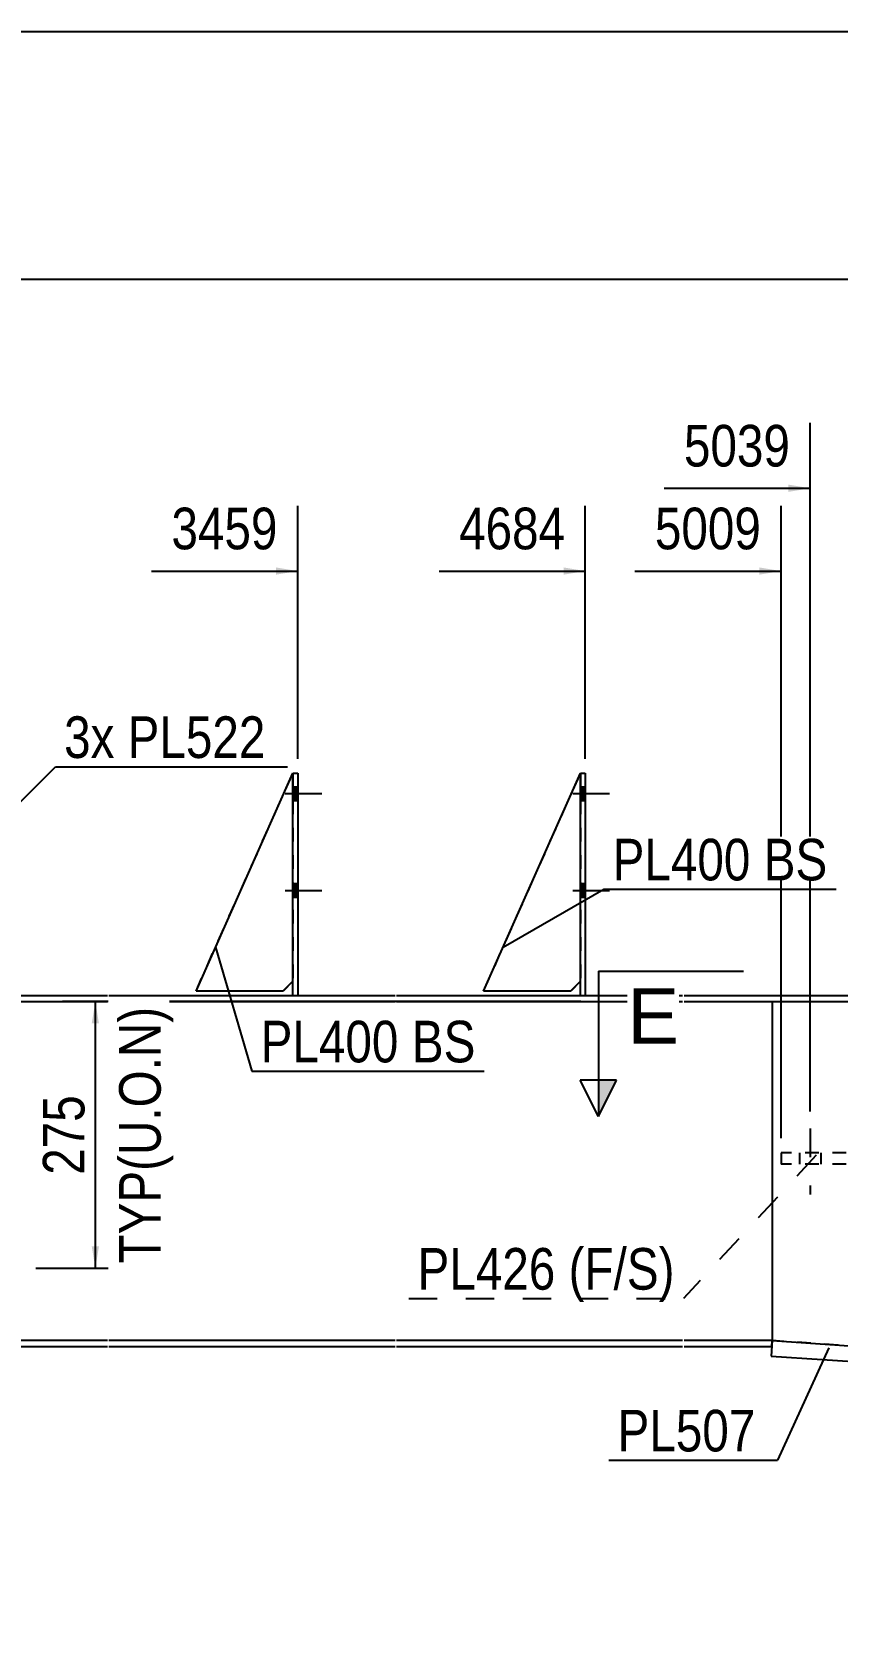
# Model space of a CAD drawing. Header units: millimetres. Extents: x -47 to 355, y -199 to 78.
# Drawn here: x 66.9 to 122.4, y -31.7 to 78.4 of the extents above; entities that cross this region are included whole.
import ezdxf

# ---------------------------------------------------------------- set-up
doc = ezdxf.new("R2010")
doc.units = ezdxf.units.MM
doc.linetypes.add('DXK_LINE_DOT1', pattern=[1.8814, 0.9407, -0.9407])
doc.linetypes.add('DXK_LINE_DOT2', pattern=[3.9198, 1.9599, -1.9599])
doc.styles.add('Arial', font='ARIAL.TTF', dxfattribs={"height": 0.2})
doc.styles.add('Arial Narrow', font='ARIALN.TTF', dxfattribs={"height": 0.2})

# ---------------------------------------------------------------- blocks, each defined once
blk = doc.blocks.new('Unknown-627304503-1201')
at = {"color": 5, "linetype": 'Continuous'}
blk.add_line((355.18, 78.44), (-44.82, 78.44), dxfattribs=at)
blk = doc.blocks.new('Bolt-627304503-1601 - 1579')
at = {"color": 3, "linetype": 'DXK_LINE_DOT2'}
for p, q in [((120.52, 2.93), (120.52, -1.6)), ((124.52, 2.93), (124.52, -1.6)), ((128.52, 2.93), (128.52, -1.6)), ((119.78, 1.27), (119.78, 0.47)), ((121.25, 1.27), (121.25, 0.47)), ((123.78, 1.27), (123.78, 0.47)), ((125.25, 1.27), (125.25, 0.47)), ((127.78, 1.27), (127.78, 0.47)), ((129.25, 1.27), (129.25, 0.47))]:
    blk.add_line(p, q, dxfattribs=at)
blk = doc.blocks.new('Bolt-627304503-1583 - 1579')
at = {"linetype": 'Continuous'}
for points in [[(85.24, 25.53), (85.24, 26.47), (84.91, 26.47), (84.91, 25.53)], [(85.24, 25.53), (85.24, 26.47), (84.91, 26.47), (84.91, 25.53)], [(85.24, 25.53), (85.24, 26.47), (84.91, 26.47), (84.91, 25.53)], [(85.24, 18.87), (85.24, 19.8), (84.91, 19.8), (84.91, 18.87)], [(85.24, 18.87), (85.24, 19.8), (84.91, 19.8), (84.91, 18.87)], [(85.24, 18.87), (85.24, 19.8), (84.91, 19.8), (84.91, 18.87)]]:
    blk.add_hatch(color=3, dxfattribs=at).paths.add_polyline_path(points)
at = {"color": 3, "linetype": 'Continuous'}
for p, q in [((84.91, 26.47), (85.24, 26.47)), ((84.91, 26.47), (85.24, 26.47)), ((84.91, 26.47), (85.24, 26.47)), ((84.37, 26), (86.91, 26)), ((84.37, 26), (86.91, 26)), ((84.37, 26), (86.91, 26)), ((84.91, 25.53), (85.24, 25.53)), ((84.91, 25.53), (85.24, 25.53)), ((84.91, 25.53), (85.24, 25.53)), ((84.37, 19.33), (86.91, 19.33)), ((84.37, 19.33), (86.91, 19.33)), ((84.37, 19.33), (86.91, 19.33)), ((84.91, 19.8), (85.24, 19.8)), ((84.91, 19.8), (85.24, 19.8)), ((84.91, 19.8), (85.24, 19.8)), ((84.91, 18.87), (85.24, 18.87)), ((84.91, 18.87), (85.24, 18.87)), ((84.91, 18.87), (85.24, 18.87))]:
    blk.add_line(p, q, dxfattribs=at)
blk = doc.blocks.new('Part-627304503-1648 - 1579')
at = {"color": 2, "linetype": 'Continuous'}
for p, q in [((78.24, 12.4), (84.91, 27.4)), ((84.24, 12.4), (78.24, 12.4)), ((84.91, 13.07), (84.24, 12.4))]:
    blk.add_line(p, q, dxfattribs=at)
at = {"color": 7, "linetype": 'DXK_LINE_DOT1'}
blk.add_line((84.91, 27.4), (84.91, 13.07), dxfattribs=at)
blk = doc.blocks.new('Bolt-627304503-1584 - 1579')
at = {"linetype": 'Continuous'}
for points in [[(105.04, 25.53), (105.04, 26.47), (104.71, 26.47), (104.71, 25.53)], [(105.04, 25.53), (105.04, 26.47), (104.71, 26.47), (104.71, 25.53)], [(105.04, 25.53), (105.04, 26.47), (104.71, 26.47), (104.71, 25.53)], [(105.04, 18.87), (105.04, 19.8), (104.71, 19.8), (104.71, 18.87)], [(105.04, 18.87), (105.04, 19.8), (104.71, 19.8), (104.71, 18.87)], [(105.04, 18.87), (105.04, 19.8), (104.71, 19.8), (104.71, 18.87)]]:
    blk.add_hatch(color=3, dxfattribs=at).paths.add_polyline_path(points)
at = {"color": 3, "linetype": 'Continuous'}
for p, q in [((104.71, 26.47), (105.04, 26.47)), ((104.71, 26.47), (105.04, 26.47)), ((104.71, 26.47), (105.04, 26.47)), ((104.17, 26), (106.71, 26)), ((104.17, 26), (106.71, 26)), ((104.17, 26), (106.71, 26)), ((104.71, 25.53), (105.04, 25.53)), ((104.71, 25.53), (105.04, 25.53)), ((104.71, 25.53), (105.04, 25.53)), ((104.17, 19.33), (106.71, 19.33)), ((104.17, 19.33), (106.71, 19.33)), ((104.17, 19.33), (106.71, 19.33)), ((104.71, 19.8), (105.04, 19.8)), ((104.71, 19.8), (105.04, 19.8)), ((104.71, 19.8), (105.04, 19.8)), ((104.71, 18.87), (105.04, 18.87)), ((104.71, 18.87), (105.04, 18.87)), ((104.71, 18.87), (105.04, 18.87))]:
    blk.add_line(p, q, dxfattribs=at)
blk = doc.blocks.new('Part-627304503-1781 - 1579')
at = {"color": 2, "linetype": 'Continuous'}
for p, q in [((104.71, 12.07), (104.71, 27.4)), ((104.71, 27.4), (105.04, 27.4)), ((105.04, 27.4), (105.04, 12.07)), ((105.04, 12.07), (104.71, 12.07))]:
    blk.add_line(p, q, dxfattribs=at)
blk = doc.blocks.new('Part-627304503-1653 - 1579')
at = {"color": 2, "linetype": 'Continuous'}
for p, q in [((98.04, 12.4), (104.71, 27.4)), ((104.04, 12.4), (98.04, 12.4)), ((104.71, 13.07), (104.04, 12.4))]:
    blk.add_line(p, q, dxfattribs=at)
at = {"color": 7, "linetype": 'DXK_LINE_DOT1'}
blk.add_line((104.71, 27.4), (104.71, 13.07), dxfattribs=at)
blk = doc.blocks.new('Part-627304503-1786 - 1579')
at = {"color": 2, "linetype": 'Continuous'}
for p, q in [((84.91, 12.07), (84.91, 27.4)), ((84.91, 27.4), (85.24, 27.4)), ((85.24, 27.4), (85.24, 12.07)), ((85.24, 12.07), (84.91, 12.07))]:
    blk.add_line(p, q, dxfattribs=at)
blk = doc.blocks.new('Part-627304503-1621 - 1579')
at = {"color": 7, "linetype": 'DXK_LINE_DOT1'}
for p, q in [((4.38, -11.67), (0, 11.67)), ((0, 11.67), (32.44, 11.67)), ((32.54, 11.67), (52.17, 11.67)), ((52.27, 11.67), (72.14, 11.67)), ((72.24, 11.67), (91.94, 11.67)), ((92.04, 11.67), (111.74, 11.67)), ((111.84, 11.67), (117.9, 11.67)), ((117.9, 11.67), (117.9, -11.67)), ((32.44, -11.67), (4.46, -11.67)), ((52.17, -11.67), (32.54, -11.67)), ((72.14, -11.67), (52.27, -11.67)), ((91.94, -11.67), (72.24, -11.67)), ((111.74, -11.67), (92.04, -11.67)), ((117.9, -11.67), (111.84, -11.67))]:
    blk.add_line(p, q, dxfattribs=at)
at = {"color": 2, "linetype": 'Continuous'}
blk.add_line((4.46, -11.67), (4.38, -11.67), dxfattribs=at)
blk = doc.blocks.new('Part-627304503-1936 - 1579')
at = {"color": 7, "linetype": 'DXK_LINE_DOT1'}
for p, q in [((130.52, 1.27), (118.52, 1.27)), ((118.52, 1.27), (118.52, 0.47)), ((130.52, 1.27), (130.52, 0.47)), ((130.52, 0.47), (118.52, 0.47))]:
    blk.add_line(p, q, dxfattribs=at)
blk = doc.blocks.new('Part-627304503-1946 - 1579')
at = {"color": 7, "linetype": 'DXK_LINE_DOT1'}
for p, q in [((78.24, 12.4), (84.91, 27.4)), ((84.24, 12.4), (78.24, 12.4)), ((84.91, 13.07), (84.24, 12.4))]:
    blk.add_line(p, q, dxfattribs=at)
blk = doc.blocks.new('Part-627304503-1951 - 1579')
at = {"color": 7, "linetype": 'DXK_LINE_DOT1'}
for p, q in [((98.04, 12.4), (104.71, 27.4)), ((104.04, 12.4), (98.04, 12.4)), ((104.71, 13.07), (104.04, 12.4))]:
    blk.add_line(p, q, dxfattribs=at)
blk = doc.blocks.new('Part-627304503-2097 - 1579')
at = {"color": 2, "linetype": 'Continuous'}
for p, q in [((4.46, -12.07), (4.46, -11.67)), ((4.46, -11.67), (25.57, -11.67)), ((4.46, -12.07), (32.44, -12.07)), ((32.44, -11.67), (25.91, -11.67)), ((52.17, -11.67), (32.54, -11.67)), ((32.54, -12.07), (52.17, -12.07)), ((65.27, -11.67), (52.27, -11.67)), ((52.27, -12.07), (72.14, -12.07)), ((72.14, -11.67), (65.61, -11.67)), ((91.94, -11.67), (72.24, -11.67)), ((72.24, -12.07), (91.94, -12.07)), ((111.74, -11.67), (92.04, -11.67)), ((92.04, -12.07), (111.74, -12.07)), ((117.9, -11.67), (111.84, -11.67)), ((111.84, -12.07), (117.88, -12.07)), ((117.88, -12.07), (117.9, -11.67))]:
    blk.add_line(p, q, dxfattribs=at)
blk = doc.blocks.new('Part-627304503-2092 - 1579')
at = {"color": 2, "linetype": 'Continuous'}
for p, q in [((52.27, 11.67), (72.14, 11.67)), ((72.14, 12.07), (65.27, 12.07)), ((84.91, 12.07), (72.24, 12.07)), ((72.24, 11.67), (91.94, 11.67)), ((91.94, 12.07), (85.24, 12.07)), ((104.71, 12.07), (92.04, 12.07)), ((92.04, 11.67), (111.74, 11.67)), ((111.74, 12.07), (105.04, 12.07)), ((137.9, 12.07), (111.84, 12.07)), ((111.84, 11.67), (137.9, 11.67))]:
    blk.add_line(p, q, dxfattribs=at)
at = {"color": 7, "linetype": 'DXK_LINE_DOT1'}
for p, q in [((85.24, 12.07), (84.91, 12.07)), ((105.04, 12.07), (104.71, 12.07))]:
    blk.add_line(p, q, dxfattribs=at)
blk = doc.blocks.new('Part-627304503-2141 - 1579')
at = {"color": 2, "linetype": 'Continuous'}
for p, q in [((117.9, 11.67), (117.9, -11.67)), ((117.9, -11.67), (117.91, -11.67)), ((143.9, -13.42), (137.47, -12.99)), ((163.7, -16.21), (144, -14.88)), ((176.8, -21.26), (163.8, -20.39)), ((183.66, -21.73), (176.96, -21.28)), ((196.76, -26.77), (183.76, -25.9)), ((203.63, -27.24), (196.93, -26.79)), ((210.48, -31.66), (203.73, -31.21))]:
    blk.add_line(p, q, dxfattribs=at)
at = {"color": 7, "linetype": 'DXK_LINE_DOT1'}
for p, q in [((117.9, 11.67), (143.9, 11.67)), ((144, 11.67), (163.7, 11.67)), ((163.8, 11.67), (183.66, 11.67)), ((183.76, 11.67), (203.63, 11.67)), ((203.73, 11.67), (210.52, 11.67)), ((210.52, 11.67), (210.52, -31.67)), ((137.47, -12.99), (117.9, -11.67)), ((176.96, -21.28), (176.8, -21.26)), ((196.93, -26.79), (196.76, -26.77)), ((210.52, -31.67), (210.48, -31.66)), ((210.48, -31.66), (210.52, -31.67)), ((210.52, -31.67), (210.52, -31.67))]:
    blk.add_line(p, q, dxfattribs=at)
blk = doc.blocks.new('Part-627304503-2185 - 1579')
at = {"color": 2, "linetype": 'Continuous'}
for p, q in [((117.91, -11.67), (117.84, -12.73)), ((117.91, -11.67), (137.47, -12.99)), ((117.84, -12.73), (137.4, -14.05)), ((137.47, -12.99), (137.4, -14.05))]:
    blk.add_line(p, q, dxfattribs=at)
blk = doc.blocks.new('StraightDimension-627304503-7429 - 1579')
at = {"linetype": 'Continuous'}
for points in [[(71.06, 10.17), (71.31, 11.67), (71.56, 10.17)], [(71.56, -5.18), (71.31, -6.68), (71.06, -5.18)]]:
    blk.add_hatch(color=7, dxfattribs=at).paths.add_polyline_path(points)
at = {"color": 7, "linetype": 'Continuous'}
for p, q in [((104.74, 11.67), (69.06, 11.67)), ((71.31, -6.68), (71.31, 11.67)), ((67.22, -6.68), (73.71, -6.68))]:
    blk.add_line(p, q, dxfattribs=at)
at = {"color": 0, "linetype": 'Continuous'}
blk.add_wipeout([(76.41, 11.95), (72.21, 11.95), (72.21, -6.96), (76.41, -6.96)], dxfattribs=at)
at = {"color": 0}
blk.add_wipeout([(71.16, 5.83), (66.96, 5.83), (66.96, -0.85), (71.16, -0.85)], dxfattribs=at)
at = {"color": 3, "linetype": 'Continuous', "style": 'Arial Narrow'}
blk.add_text('TYP(U.O.N)', height=2.863, rotation=90.0002, dxfattribs=at).set_placement((75.81, -6.36))
at = {"color": 3, "style": 'Arial Narrow'}
blk.add_text('275', height=2.863, rotation=90.0002, dxfattribs=at).set_placement((70.56, -0.25))
blk = doc.blocks.new('StraightDimension-627304503-11568 - 1579')
at = {"color": 7, "linetype": 'Continuous'}
blk.add_line((-2.32, 61.42), (284.96, 61.42), dxfattribs=at)
blk = doc.blocks.new('StraightDimension-627304503-11248 - 1579')
at = {"linetype": 'Continuous'}
blk.add_hatch(color=7, dxfattribs=at).paths.add_polyline_path([(119.02, 47.27), (120.52, 47.02), (119.02, 46.77)])
at = {"color": 7, "linetype": 'Continuous'}
for p, q in [((120.52, 4.1), (120.52, 51.52)), ((110.46, 47.02), (120.52, 47.02))]:
    blk.add_line(p, q, dxfattribs=at)
at = {"color": 0}
blk.add_wipeout([(119.74, 47.92), (119.74, 52.12), (111.23, 52.12), (111.23, 47.92)], dxfattribs=at)
at = {"color": 3, "style": 'Arial Narrow'}
blk.add_text('5039', height=2.863, dxfattribs=at).set_placement((111.83, 48.52))
blk = doc.blocks.new('StraightDimension-627304503-11249 - 1579')
at = {"linetype": 'Continuous'}
blk.add_hatch(color=7, dxfattribs=at).paths.add_polyline_path([(117.02, 41.57), (118.52, 41.32), (117.02, 41.07)])
at = {"color": 7, "linetype": 'Continuous'}
for p, q in [((118.52, 2.27), (118.52, 45.82)), ((108.46, 41.32), (118.52, 41.32))]:
    blk.add_line(p, q, dxfattribs=at)
at = {"color": 0}
blk.add_wipeout([(117.74, 42.22), (117.74, 46.42), (109.23, 46.42), (109.23, 42.22)], dxfattribs=at)
at = {"color": 3, "style": 'Arial Narrow'}
blk.add_text('5009', height=2.863, dxfattribs=at).set_placement((109.83, 42.82))
blk = doc.blocks.new('StraightDimension-627304503-11250 - 1579')
at = {"linetype": 'Continuous'}
blk.add_hatch(color=7, dxfattribs=at).paths.add_polyline_path([(103.54, 41.57), (105.04, 41.32), (103.54, 41.07)])
at = {"color": 7, "linetype": 'Continuous'}
for p, q in [((105.04, 28.4), (105.04, 45.82)), ((94.98, 41.32), (105.04, 41.32))]:
    blk.add_line(p, q, dxfattribs=at)
at = {"color": 0}
blk.add_wipeout([(104.26, 42.22), (104.26, 46.42), (95.75, 46.42), (95.75, 42.22)], dxfattribs=at)
at = {"color": 3, "style": 'Arial Narrow'}
blk.add_text('4684', height=2.863, dxfattribs=at).set_placement((96.35, 42.82))
blk = doc.blocks.new('StraightDimension-627304503-11251 - 1579')
at = {"linetype": 'Continuous'}
blk.add_hatch(color=7, dxfattribs=at).paths.add_polyline_path([(83.74, 41.57), (85.24, 41.32), (83.74, 41.07)])
at = {"color": 7, "linetype": 'Continuous'}
for p, q in [((85.24, 28.4), (85.24, 45.82)), ((75.18, 41.32), (85.24, 41.32))]:
    blk.add_line(p, q, dxfattribs=at)
at = {"color": 0}
blk.add_wipeout([(84.46, 42.22), (84.46, 46.42), (75.95, 46.42), (75.95, 42.22)], dxfattribs=at)
at = {"color": 3, "style": 'Arial Narrow'}
blk.add_text('3459', height=2.863, dxfattribs=at).set_placement((76.55, 42.82))
blk = doc.blocks.new('Mark-627304503-8520 - 1579')
at = {"color": 7, "linetype": 'DXK_LINE_DOT2'}
for p in [(120.94, 1.09), (92.89, -8.76)]:
    blk.add_line(p, (111.79, -8.76), dxfattribs=at)
at = {"color": 0}
for points in [[(102.99, -8.16), (102.99, -5.16), (93.49, -5.16), (93.49, -8.16)], [(111.19, -8.16), (111.19, -5.16), (103.89, -5.16), (103.89, -8.16)]]:
    blk.add_wipeout(points, dxfattribs=at)
for points in [[(102.99, -8.16), (102.99, -5.16), (93.49, -5.16), (93.49, -8.16)], [(111.19, -8.16), (111.19, -5.16), (103.89, -5.16), (103.89, -8.16)]]:
    blk.add_wipeout(points, dxfattribs=at)
at = {"color": 3, "style": 'Arial Narrow'}
for s, p in [('PL426', (93.49, -8.16)), ('(F/', (103.89, -8.16)), ('S)', (107.9, -8.16))]:
    blk.add_text(s, height=2.863, dxfattribs=at).set_placement(p)
blk = doc.blocks.new('SectionMark-627304503-8149 - 1579')
at = {"linetype": 'Continuous'}
for points in [[(105.94, 6.27), (107.19, 6.27), (105.94, 3.77)], [(149.26, 6.27), (150.51, 6.27), (150.51, 3.77)]]:
    blk.add_hatch(color=30, dxfattribs=at).paths.add_polyline_path(points)
at = {"color": 30, "linetype": 'Continuous'}
for p, q in [((105.94, 13.77), (115.94, 13.77)), ((105.94, 13.77), (105.94, 3.77)), ((150.51, 13.77), (140.51, 13.77)), ((150.51, 13.77), (150.51, 3.77)), ((105.94, 3.77), (104.69, 6.27)), ((107.19, 6.27), (104.69, 6.27)), ((105.94, 3.77), (107.19, 6.27)), ((149.26, 6.27), (151.76, 6.27)), ((150.51, 3.77), (149.26, 6.27)), ((151.76, 6.27), (150.51, 3.77))]:
    blk.add_line(p, q, dxfattribs=at)
at = {"color": 0, "linetype": 'Continuous'}
for points in [[(111.5, 8.77), (111.5, 12.77), (107.94, 12.77), (107.94, 8.77)], [(148.51, 8.77), (148.51, 12.77), (144.95, 12.77), (144.95, 8.77)]]:
    blk.add_wipeout(points, dxfattribs=at)
at = {"color": 96, "linetype": 'Continuous', "style": 'Arial'}
for p in [(107.94, 8.77), (144.95, 8.77)]:
    blk.add_text('E', height=3.82, dxfattribs=at).set_placement(p)
blk = doc.blocks.new('MarkSet-627304503-8314 - 1579')
at = {"color": 7, "linetype": 'Continuous'}
for p, q in [((79.59, 15.42), (82.09, 6.89)), ((82.09, 6.89), (98.08, 6.89))]:
    blk.add_line(p, q, dxfattribs=at)
at = {"color": 0}
for points in [[(92.2, 7.49), (92.2, 10.49), (82.69, 10.49), (82.69, 7.49)], [(97.48, 7.49), (97.48, 10.49), (93.1, 10.49), (93.1, 7.49)]]:
    blk.add_wipeout(points, dxfattribs=at)
for points in [[(92.2, 7.49), (92.2, 10.49), (82.69, 10.49), (82.69, 7.49)], [(97.48, 7.49), (97.48, 10.49), (93.1, 10.49), (93.1, 7.49)]]:
    blk.add_wipeout(points, dxfattribs=at)
at = {"color": 3, "style": 'Arial Narrow'}
for s, p in [('PL400', (82.69, 7.49)), ('BS', (93.1, 7.49))]:
    blk.add_text(s, height=2.863, dxfattribs=at).set_placement(p)
blk = doc.blocks.new('MarkSet-627304503-8325 - 1579')
at = {"color": 7, "linetype": 'Continuous'}
for p, q in [((99.39, 15.42), (106.32, 19.42)), ((106.32, 19.42), (122.31, 19.42))]:
    blk.add_line(p, q, dxfattribs=at)
at = {"color": 0}
for points in [[(116.42, 20.02), (116.42, 23.02), (106.92, 23.02), (106.92, 20.02)], [(121.71, 20.02), (121.71, 23.02), (117.32, 23.02), (117.32, 20.02)]]:
    blk.add_wipeout(points, dxfattribs=at)
for points in [[(116.42, 20.02), (116.42, 23.02), (106.92, 23.02), (106.92, 20.02)], [(121.71, 20.02), (121.71, 23.02), (117.32, 23.02), (117.32, 20.02)]]:
    blk.add_wipeout(points, dxfattribs=at)
at = {"color": 3, "style": 'Arial Narrow'}
for s, p in [('PL400', (106.92, 20.02)), ('BS', (117.32, 20.02))]:
    blk.add_text(s, height=2.863, dxfattribs=at).set_placement(p)
blk = doc.blocks.new('MarkSet-627304503-8421 - 1579')
at = {"color": 7, "linetype": 'Continuous'}
for p, q in [((65.03, 24.31), (68.56, 27.85)), ((68.56, 27.85), (84.54, 27.85))]:
    blk.add_line(p, q, dxfattribs=at)
at = {"color": 0}
for points in [[(72.63, 28.45), (72.63, 31.45), (69.16, 31.45), (69.16, 28.45)], [(83.04, 28.45), (83.04, 31.45), (73.53, 31.45), (73.53, 28.45)]]:
    blk.add_wipeout(points, dxfattribs=at)
for points in [[(72.63, 28.45), (72.63, 31.45), (69.16, 31.45), (69.16, 28.45)], [(83.04, 28.45), (83.04, 31.45), (73.53, 31.45), (73.53, 28.45)]]:
    blk.add_wipeout(points, dxfattribs=at)
at = {"color": 3, "style": 'Arial Narrow'}
for s, p in [('3x', (69.16, 28.45)), ('PL522', (73.53, 28.45))]:
    blk.add_text(s, height=2.863, dxfattribs=at).set_placement(p)
blk = doc.blocks.new('Mark-627304503-8538 - 1579')
at = {"color": 7, "linetype": 'Continuous'}
for p in [(121.8, -12.17), (106.66, -19.9)]:
    blk.add_line(p, (118.27, -19.9), dxfattribs=at)
at = {"color": 0}
blk.add_wipeout([(116.77, -19.3), (116.77, -16.3), (107.26, -16.3), (107.26, -19.3)], dxfattribs=at)
blk.add_wipeout([(116.77, -19.3), (116.77, -16.3), (107.26, -16.3), (107.26, -19.3)], dxfattribs=at)
at = {"color": 3, "style": 'Arial Narrow'}
blk.add_text('PL507', height=2.863, dxfattribs=at).set_placement((107.26, -19.3))

msp = doc.modelspace()

# ---------------------------------------------------------------- block references
for name in ['Unknown-627304503-1201', 'Part-627304503-1648 - 1579', 'Part-627304503-1946 - 1579', 'Bolt-627304503-1583 - 1579', 'Part-627304503-1786 - 1579', 'Part-627304503-1653 - 1579', 'Part-627304503-1951 - 1579', 'Bolt-627304503-1584 - 1579', 'Part-627304503-1781 - 1579', 'Part-627304503-2092 - 1579', 'Part-627304503-1621 - 1579', 'Part-627304503-2141 - 1579', 'Bolt-627304503-1601 - 1579', 'Part-627304503-1936 - 1579', 'Part-627304503-2097 - 1579', 'Part-627304503-2185 - 1579']:
    msp.add_blockref(name, (0, 0))

# ---------------------------------------------------------------- next in the draw order: block references
msp.add_blockref('StraightDimension-627304503-7429 - 1579', (0, 0))

# ---------------------------------------------------------------- next in the draw order: block references
msp.add_blockref('StraightDimension-627304503-11568 - 1579', (0, 0))

# ---------------------------------------------------------------- next in the draw order: block references
for name in ['StraightDimension-627304503-11248 - 1579', 'StraightDimension-627304503-11251 - 1579', 'StraightDimension-627304503-11250 - 1579', 'MarkSet-627304503-8314 - 1579', 'Mark-627304503-8520 - 1579', 'Mark-627304503-8538 - 1579']:
    msp.add_blockref(name, (0, 0))

# ---------------------------------------------------------------- next in the draw order: block references
for name in ['StraightDimension-627304503-11249 - 1579', 'MarkSet-627304503-8421 - 1579']:
    msp.add_blockref(name, (0, 0))

# ---------------------------------------------------------------- next in the draw order: block references
for name in ['MarkSet-627304503-8325 - 1579', 'SectionMark-627304503-8149 - 1579']:
    msp.add_blockref(name, (0, 0))

doc.saveas('drawing.dxf')
